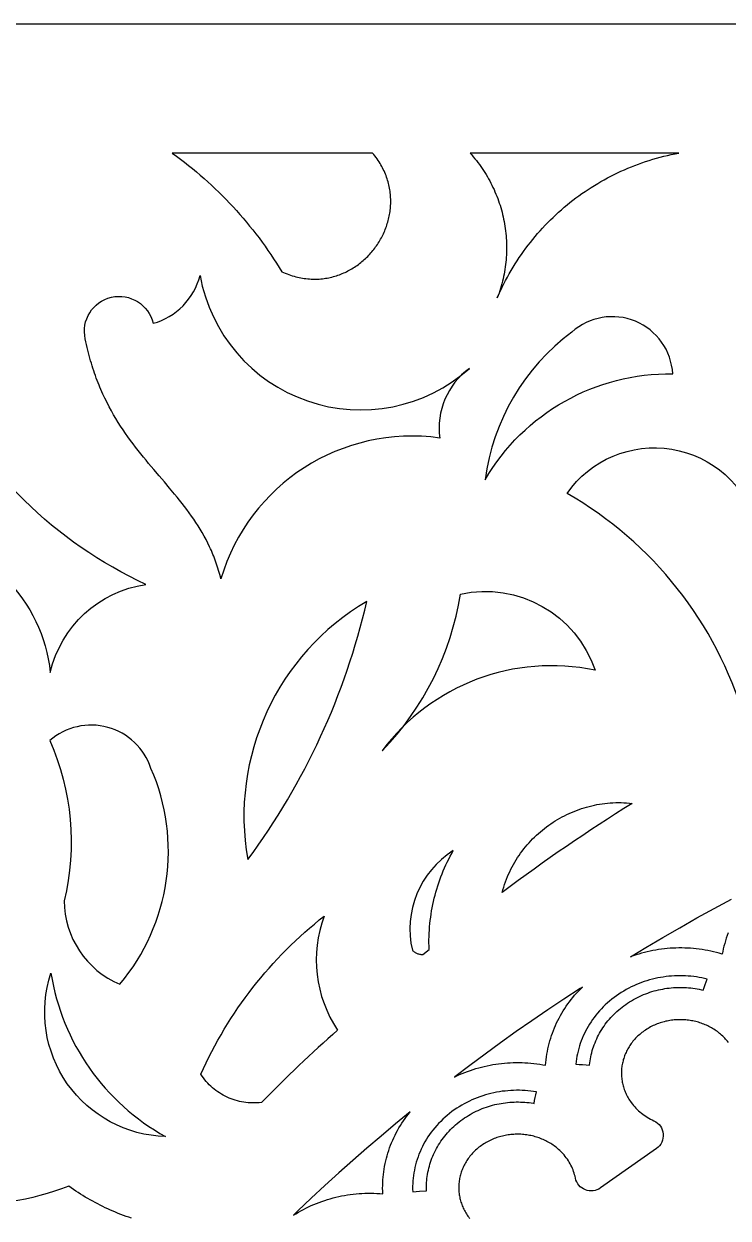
# Model space of a CAD drawing. Extents: x -750 to 750, y -1000 to 1000.
# Drawn here: x -436.4 to -218.2, y 630.1 to 1000 of the extents above; entities that cross this region are included whole.
import ezdxf

# ---------------------------------------------------------------- set-up
doc = ezdxf.new("R2010")
doc.units = 0
doc.layers.add('LAYER_1', color=18, linetype='CONTINUOUS')

msp = doc.modelspace()

# ---------------------------------------------------------------- linework, layer by layer
at = {"layer": 'LAYER_1'}
for points in [[(-750, -1000), (-750, 1000), (0, 1000), (750, 1000), (750, -1000)], [(-218.19, 718.42), (-218.49, 717.63), (-218.77, 716.82), (-219.03, 716.01), (-219.27, 715.19), (-219.5, 714.37), (-219.7, 713.54), (-219.89, 712.7), (-220.05, 711.86), (-220.93, 712.12), (-221.81, 712.35), (-222.69, 712.57), (-223.58, 712.77), (-224.47, 712.96), (-225.36, 713.12), (-226.26, 713.26), (-227.15, 713.39), (-228.05, 713.5), (-228.95, 713.59), (-229.85, 713.67), (-230.75, 713.72), (-231.65, 713.76), (-232.56, 713.78), (-233.46, 713.78), (-234.36, 713.76), (-235.26, 713.72), (-236.16, 713.67), (-237.06, 713.6), (-237.95, 713.51), (-238.85, 713.4), (-239.74, 713.28), (-240.63, 713.14), (-241.51, 712.97), (-242.39, 712.8), (-243.27, 712.6), (-244.15, 712.39), (-245.02, 712.15), (-245.88, 711.9), (-246.74, 711.64), (-247.6, 711.35), (-248.44, 711.05), (-243.65, 713.94), (-238.43, 717.02), (-233.18, 720.06), (-227.88, 723.06), (-222.55, 726.02), (-217.17, 728.93)]]:
    msp.add_lwpolyline(points, dxfattribs=at)
for points in [[(-390.42, 959.98), (-389.14, 959.05), (-387.88, 958.11), (-386.63, 957.15), (-385.4, 956.17), (-384.17, 955.18), (-382.96, 954.18), (-381.76, 953.16), (-380.58, 952.12), (-379.41, 951.07), (-378.25, 950.01), (-377.11, 948.93), (-375.98, 947.84), (-374.86, 946.73), (-373.76, 945.61), (-372.67, 944.48), (-371.6, 943.33), (-370.54, 942.17), (-369.5, 940.99), (-368.47, 939.81), (-367.46, 938.61), (-366.46, 937.39), (-365.47, 936.17), (-364.5, 934.93), (-363.55, 933.68), (-362.61, 932.41), (-361.69, 931.14), (-360.78, 929.85), (-359.89, 928.55), (-359.02, 927.24), (-358.16, 925.91), (-357.32, 924.58), (-356.49, 923.23), (-355.95, 922.99), (-355.4, 922.76), (-354.86, 922.55), (-354.32, 922.35), (-353.78, 922.17), (-353.24, 921.99), (-352.7, 921.83), (-352.17, 921.69), (-351.63, 921.56), (-351.1, 921.44), (-350.57, 921.33), (-350.04, 921.24), (-349.52, 921.16), (-348.99, 921.09), (-348.47, 921.03), (-347.95, 920.99), (-347.43, 920.96), (-346.92, 920.94), (-346.41, 920.93), (-345.9, 920.94), (-345.39, 920.95), (-344.89, 920.98), (-344.39, 921.01), (-343.89, 921.06), (-343.39, 921.12), (-342.9, 921.19), (-342.42, 921.28), (-341.93, 921.37), (-341.45, 921.47), (-340.98, 921.58), (-340.5, 921.71), (-340.03, 921.84), (-339.57, 921.98), (-339.11, 922.13), (-338.65, 922.29), (-338.2, 922.47), (-337.75, 922.65), (-337.31, 922.84), (-336.87, 923.03), (-336.44, 923.24), (-336.01, 923.46), (-335.58, 923.68), (-335.17, 923.92), (-334.75, 924.16), (-334.34, 924.41), (-333.94, 924.67), (-333.54, 924.93), (-333.15, 925.21), (-332.76, 925.49), (-332.38, 925.78), (-332.01, 926.07), (-331.64, 926.37), (-331.27, 926.69), (-330.92, 927), (-330.57, 927.33), (-330.22, 927.66), (-329.88, 927.99), (-329.55, 928.34), (-329.22, 928.69), (-328.91, 929.04), (-328.59, 929.41), (-328.29, 929.77), (-327.99, 930.15), (-327.7, 930.53), (-327.42, 930.91), (-327.14, 931.3), (-326.87, 931.7), (-326.61, 932.09), (-326.36, 932.5), (-326.11, 932.91), (-325.87, 933.32), (-325.64, 933.74), (-325.42, 934.16), (-325.2, 934.59), (-325, 935.02), (-324.8, 935.46), (-324.61, 935.9), (-324.43, 936.34), (-324.26, 936.78), (-324.09, 937.23), (-323.94, 937.68), (-323.79, 938.14), (-323.65, 938.6), (-323.53, 939.06), (-323.41, 939.52), (-323.3, 939.99), (-323.2, 940.46), (-323.11, 940.93), (-323.03, 941.4), (-322.95, 941.87), (-322.89, 942.35), (-322.84, 942.83), (-322.8, 943.31), (-322.77, 943.79), (-322.74, 944.27), (-322.73, 944.75), (-322.73, 945.24), (-322.74, 945.72), (-322.76, 946.21), (-322.79, 946.7), (-322.83, 947.18), (-322.88, 947.67), (-322.95, 948.16), (-323.02, 948.65), (-323.1, 949.13), (-323.2, 949.62), (-323.31, 950.11), (-323.43, 950.59), (-323.56, 951.08), (-323.7, 951.56), (-323.85, 952.05), (-324.02, 952.53), (-324.2, 953.01), (-324.39, 953.49), (-324.59, 953.97), (-324.8, 954.44), (-325.03, 954.92), (-325.27, 955.39), (-325.52, 955.86), (-325.79, 956.33), (-326.06, 956.8), (-326.35, 957.26), (-326.65, 957.72), (-326.97, 958.18), (-327.3, 958.64), (-327.64, 959.09), (-328, 959.54), (-328.36, 959.98)], [(-289.72, 915.15), (-289.24, 916.25), (-288.74, 917.33), (-288.23, 918.41), (-287.7, 919.47), (-287.16, 920.53), (-286.6, 921.57), (-286.02, 922.61), (-285.43, 923.63), (-284.83, 924.64), (-284.21, 925.64), (-283.58, 926.63), (-282.93, 927.61), (-282.27, 928.58), (-281.59, 929.54), (-280.9, 930.48), (-280.2, 931.41), (-279.48, 932.33), (-278.75, 933.24), (-278.01, 934.14), (-277.25, 935.03), (-276.48, 935.9), (-275.7, 936.76), (-274.9, 937.61), (-274.09, 938.44), (-273.27, 939.27), (-272.44, 940.07), (-271.6, 940.87), (-270.74, 941.65), (-269.87, 942.42), (-268.99, 943.18), (-268.1, 943.92), (-267.2, 944.65), (-266.29, 945.37), (-265.37, 946.07), (-264.43, 946.76), (-263.49, 947.43), (-262.53, 948.09), (-261.57, 948.73), (-260.59, 949.36), (-259.61, 949.98), (-258.61, 950.58), (-257.61, 951.16), (-256.6, 951.73), (-255.58, 952.29), (-254.54, 952.82), (-253.51, 953.35), (-252.46, 953.86), (-251.4, 954.35), (-250.33, 954.83), (-249.26, 955.29), (-248.18, 955.73), (-247.09, 956.16), (-245.99, 956.57), (-244.89, 956.97), (-243.78, 957.34), (-242.66, 957.71), (-241.53, 958.05), (-240.4, 958.38), (-239.26, 958.69), (-238.11, 958.98), (-236.96, 959.26), (-235.8, 959.52), (-234.64, 959.76), (-233.47, 959.98), (-298.17, 959.98), (-297.65, 959.41), (-297.16, 958.83), (-296.67, 958.24), (-296.19, 957.65), (-295.73, 957.05), (-295.27, 956.44), (-294.83, 955.82), (-294.4, 955.2), (-293.98, 954.57), (-293.57, 953.94), (-293.18, 953.3), (-292.79, 952.66), (-292.42, 952), (-292.06, 951.35), (-291.71, 950.69), (-291.37, 950.02), (-291.05, 949.35), (-290.73, 948.67), (-290.43, 947.99), (-290.14, 947.3), (-289.86, 946.61), (-289.6, 945.92), (-289.35, 945.22), (-289.1, 944.52), (-288.87, 943.81), (-288.66, 943.1), (-288.45, 942.39), (-288.26, 941.67), (-288.08, 940.95), (-287.91, 940.23), (-287.75, 939.51), (-287.61, 938.78), (-287.48, 938.05), (-287.36, 937.32), (-287.25, 936.59), (-287.16, 935.85), (-287.08, 935.11), (-287.01, 934.37), (-286.95, 933.63), (-286.91, 932.89), (-286.88, 932.15), (-286.86, 931.41), (-286.85, 930.66), (-286.86, 929.92), (-286.88, 929.17), (-286.91, 928.43), (-286.96, 927.68), (-287.01, 926.94), (-287.08, 926.19), (-287.17, 925.45), (-287.26, 924.7), (-287.37, 923.96), (-287.5, 923.22), (-287.63, 922.47), (-287.78, 921.73), (-287.94, 920.99), (-288.12, 920.26), (-288.31, 919.52), (-288.51, 918.79), (-288.72, 918.06), (-288.95, 917.33), (-289.19, 916.6), (-289.45, 915.88)], [(-288.23, 730.99), (-288, 731.82), (-287.74, 732.65), (-287.47, 733.47), (-287.19, 734.27), (-286.88, 735.07), (-286.56, 735.86), (-286.22, 736.63), (-285.87, 737.4), (-285.5, 738.15), (-285.11, 738.9), (-284.71, 739.63), (-284.29, 740.36), (-283.86, 741.07), (-283.41, 741.77), (-282.95, 742.46), (-282.48, 743.14), (-281.99, 743.8), (-281.48, 744.45), (-280.96, 745.1), (-280.43, 745.72), (-279.89, 746.34), (-279.33, 746.94), (-278.76, 747.54), (-278.18, 748.11), (-277.59, 748.68), (-276.99, 749.23), (-276.37, 749.77), (-275.74, 750.29), (-275.1, 750.8), (-274.46, 751.3), (-273.8, 751.78), (-273.13, 752.25), (-272.45, 752.7), (-271.76, 753.14), (-271.06, 753.56), (-270.35, 753.97), (-269.64, 754.36), (-268.91, 754.74), (-268.18, 755.1), (-267.44, 755.44), (-266.69, 755.77), (-265.93, 756.09), (-265.17, 756.38), (-264.4, 756.67), (-263.62, 756.93), (-262.84, 757.18), (-262.05, 757.41), (-261.26, 757.62), (-260.45, 757.82), (-259.65, 758), (-258.84, 758.16), (-258.02, 758.3), (-257.2, 758.43), (-256.37, 758.53), (-255.54, 758.62), (-254.71, 758.69), (-253.87, 758.75), (-253.03, 758.78), (-252.19, 758.79), (-251.34, 758.79), (-250.49, 758.76), (-249.64, 758.72), (-248.79, 758.65), (-247.93, 758.57), (-250.5, 756.95), (-253.06, 755.32), (-255.62, 753.68), (-258.16, 752.02), (-260.71, 750.34), (-263.24, 748.65), (-265.77, 746.95), (-268.29, 745.23), (-270.81, 743.5), (-273.32, 741.76), (-275.82, 740), (-278.32, 738.22), (-280.8, 736.43), (-283.29, 734.63), (-285.76, 732.82)], [(-265.41, 677.78), (-264.34, 677.72), (-263.28, 677.65), (-262.21, 677.56), (-261.14, 677.47), (-261.13, 677.53), (-261.06, 678.18), (-260.97, 678.82), (-260.86, 679.45), (-260.74, 680.09), (-260.6, 680.72), (-260.45, 681.34), (-260.28, 681.97), (-260.09, 682.59), (-259.89, 683.2), (-259.67, 683.81), (-259.43, 684.42), (-259.18, 685.02), (-258.92, 685.61), (-258.64, 686.2), (-258.34, 686.79), (-258.03, 687.36), (-257.7, 687.93), (-257.36, 688.49), (-257, 689.05), (-256.63, 689.6), (-256.25, 690.14), (-255.84, 690.67), (-255.43, 691.19), (-255, 691.7), (-254.55, 692.21), (-254.09, 692.7), (-253.62, 693.19), (-253.13, 693.67), (-252.63, 694.13), (-252.11, 694.58), (-251.59, 695.03), (-251.04, 695.46), (-250.49, 695.88), (-249.92, 696.29), (-249.34, 696.69), (-248.74, 697.07), (-248.14, 697.44), (-247.53, 697.8), (-246.91, 698.13), (-246.28, 698.46), (-245.66, 698.76), (-245.02, 699.05), (-244.38, 699.32), (-243.74, 699.58), (-243.09, 699.82), (-242.44, 700.04), (-241.79, 700.25), (-241.13, 700.45), (-240.47, 700.62), (-239.81, 700.79), (-239.15, 700.93), (-238.48, 701.06), (-237.81, 701.18), (-237.14, 701.28), (-236.47, 701.36), (-235.8, 701.43), (-235.13, 701.49), (-234.46, 701.52), (-233.79, 701.55), (-233.12, 701.56), (-232.45, 701.55), (-231.78, 701.53), (-231.11, 701.49), (-230.45, 701.44), (-229.78, 701.38), (-229.12, 701.3), (-228.46, 701.2), (-227.8, 701.09), (-227.15, 700.97), (-226.49, 700.83), (-225.89, 700.69), (-225.6, 701.56), (-225.29, 702.43), (-224.98, 703.29), (-224.66, 704.15), (-225.49, 704.34), (-226.33, 704.52), (-227.17, 704.67), (-228.02, 704.81), (-228.86, 704.92), (-229.72, 705.01), (-230.57, 705.08), (-231.43, 705.13), (-232.28, 705.16), (-233.14, 705.17), (-234, 705.16), (-234.86, 705.12), (-235.72, 705.07), (-236.57, 704.99), (-237.43, 704.89), (-238.28, 704.78), (-239.13, 704.64), (-239.98, 704.48), (-240.83, 704.29), (-241.67, 704.09), (-242.51, 703.87), (-243.34, 703.62), (-244.17, 703.35), (-244.99, 703.06), (-245.8, 702.75), (-246.61, 702.42), (-247.41, 702.06), (-248.2, 701.69), (-248.99, 701.29), (-249.77, 700.87), (-250.53, 700.43), (-251.29, 699.97), (-252.06, 699.47), (-252.81, 698.95), (-253.54, 698.42), (-254.24, 697.88), (-254.93, 697.31), (-255.6, 696.73), (-256.25, 696.14), (-256.87, 695.53), (-257.48, 694.91), (-258.06, 694.27), (-258.63, 693.62), (-259.17, 692.96), (-259.7, 692.28), (-260.2, 691.6), (-260.68, 690.9), (-261.13, 690.19), (-261.57, 689.48), (-261.99, 688.75), (-262.38, 688.01), (-262.75, 687.26), (-263.1, 686.51), (-263.42, 685.75), (-263.73, 684.98), (-264.01, 684.2), (-264.26, 683.41), (-264.5, 682.62), (-264.71, 681.83), (-264.9, 681.03), (-265.06, 680.22), (-265.2, 679.41), (-265.32, 678.6)], [(-303.02, 673.78), (-302.21, 674.17), (-301.39, 674.54), (-300.57, 674.9), (-299.74, 675.23), (-298.9, 675.55), (-298.05, 675.85), (-297.2, 676.14), (-296.34, 676.41), (-295.48, 676.66), (-294.61, 676.89), (-293.74, 677.11), (-292.86, 677.3), (-291.97, 677.48), (-291.09, 677.65), (-290.19, 677.79), (-289.3, 677.92), (-288.4, 678.03), (-287.5, 678.12), (-286.6, 678.19), (-285.69, 678.24), (-284.78, 678.28), (-283.87, 678.3), (-282.96, 678.3), (-282.05, 678.28), (-281.14, 678.24), (-280.22, 678.19), (-279.31, 678.11), (-278.4, 678.02), (-277.48, 677.9), (-276.57, 677.77), (-275.66, 677.62), (-274.75, 677.45), (-274.68, 678.31), (-274.6, 679.16), (-274.49, 680.01), (-274.36, 680.85), (-274.21, 681.69), (-274.04, 682.53), (-273.86, 683.36), (-273.65, 684.18), (-273.43, 685), (-273.18, 685.81), (-272.92, 686.62), (-272.64, 687.42), (-272.34, 688.21), (-272.02, 689), (-271.69, 689.78), (-271.33, 690.55), (-270.96, 691.32), (-270.57, 692.07), (-270.17, 692.82), (-269.74, 693.56), (-269.3, 694.29), (-268.84, 695.01), (-268.37, 695.73), (-267.88, 696.43), (-267.37, 697.12), (-266.85, 697.81), (-266.31, 698.48), (-265.75, 699.14), (-265.18, 699.79), (-264.59, 700.43), (-263.99, 701.06), (-263.37, 701.68), (-264.09, 701.21), (-269.1, 697.93), (-274.06, 694.61), (-278.98, 691.25), (-283.85, 687.85), (-288.68, 684.41), (-293.47, 680.93), (-298.21, 677.41), (-302.91, 673.86)], [(-315.92, 638.26), (-313.78, 638.42), (-311.64, 638.56), (-311.66, 639.15), (-311.66, 639.79), (-311.65, 640.44), (-311.61, 641.08), (-311.57, 641.73), (-311.5, 642.37), (-311.42, 643.01), (-311.32, 643.65), (-311.21, 644.28), (-311.08, 644.92), (-310.93, 645.55), (-310.77, 646.17), (-310.59, 646.8), (-310.4, 647.42), (-310.18, 648.03), (-309.96, 648.64), (-309.71, 649.25), (-309.45, 649.85), (-309.18, 650.45), (-308.89, 651.04), (-308.58, 651.62), (-308.26, 652.2), (-307.92, 652.77), (-307.56, 653.33), (-307.19, 653.89), (-306.81, 654.44), (-306.41, 654.98), (-305.99, 655.51), (-305.56, 656.04), (-305.11, 656.55), (-304.65, 657.06), (-304.17, 657.55), (-303.68, 658.04), (-303.18, 658.51), (-302.66, 658.98), (-302.12, 659.44), (-301.57, 659.88), (-301.01, 660.31), (-300.44, 660.72), (-299.87, 661.12), (-299.28, 661.51), (-298.69, 661.87), (-298.09, 662.23), (-297.49, 662.56), (-296.88, 662.88), (-296.26, 663.19), (-295.64, 663.48), (-295.01, 663.75), (-294.38, 664.01), (-293.74, 664.25), (-293.1, 664.48), (-292.46, 664.69), (-291.81, 664.89), (-291.16, 665.07), (-290.5, 665.24), (-289.85, 665.39), (-289.19, 665.52), (-288.52, 665.65), (-287.86, 665.75), (-287.2, 665.84), (-286.53, 665.92), (-285.86, 665.98), (-285.2, 666.03), (-284.53, 666.06), (-283.86, 666.07), (-283.19, 666.07), (-282.52, 666.06), (-281.86, 666.03), (-281.19, 665.99), (-280.52, 665.93), (-279.86, 665.86), (-279.2, 665.77), (-278.54, 665.67), (-278.32, 665.63), (-278.15, 666.53), (-277.98, 667.42), (-277.79, 668.31), (-277.6, 669.2), (-278.48, 669.34), (-279.36, 669.45), (-280.24, 669.54), (-281.12, 669.61), (-282, 669.66), (-282.89, 669.68), (-283.78, 669.69), (-284.66, 669.67), (-285.55, 669.63), (-286.43, 669.56), (-287.31, 669.47), (-288.19, 669.37), (-289.07, 669.23), (-289.94, 669.08), (-290.81, 668.91), (-291.68, 668.71), (-292.54, 668.49), (-293.39, 668.25), (-294.24, 667.98), (-295.08, 667.69), (-295.92, 667.38), (-296.75, 667.05), (-297.57, 666.7), (-298.38, 666.32), (-299.18, 665.93), (-299.97, 665.5), (-300.75, 665.06), (-301.52, 664.6), (-302.28, 664.11), (-303.03, 663.6), (-303.77, 663.07), (-304.49, 662.51), (-305.22, 661.93), (-305.92, 661.32), (-306.6, 660.7), (-307.26, 660.06), (-307.89, 659.41), (-308.5, 658.75), (-309.09, 658.07), (-309.65, 657.38), (-310.19, 656.68), (-310.71, 655.96), (-311.2, 655.24), (-311.67, 654.5), (-312.12, 653.75), (-312.54, 652.99), (-312.94, 652.23), (-313.31, 651.45), (-313.66, 650.67), (-313.98, 649.87), (-314.28, 649.08), (-314.56, 648.27), (-314.81, 647.46), (-315.04, 646.64), (-315.24, 645.82), (-315.42, 644.99), (-315.57, 644.15), (-315.69, 643.32), (-315.8, 642.48), (-315.87, 641.64), (-315.92, 640.79), (-315.95, 639.95), (-315.95, 639.1)], [(-352.89, 631), (-352.13, 631.47), (-351.36, 631.93), (-350.59, 632.37), (-349.8, 632.79), (-349, 633.2), (-348.2, 633.59), (-347.39, 633.96), (-346.56, 634.32), (-345.74, 634.66), (-344.9, 634.98), (-344.05, 635.29), (-343.2, 635.58), (-342.34, 635.85), (-341.48, 636.11), (-340.61, 636.35), (-339.73, 636.57), (-338.85, 636.77), (-337.97, 636.95), (-337.07, 637.12), (-336.18, 637.27), (-335.28, 637.4), (-334.37, 637.51), (-333.47, 637.61), (-332.56, 637.69), (-331.64, 637.74), (-330.72, 637.78), (-329.81, 637.8), (-328.88, 637.81), (-327.96, 637.79), (-327.04, 637.75), (-326.11, 637.7), (-325.19, 637.63), (-325.22, 638.49), (-325.24, 639.35), (-325.23, 640.21), (-325.21, 641.06), (-325.16, 641.91), (-325.09, 642.76), (-325.01, 643.61), (-324.9, 644.46), (-324.78, 645.3), (-324.63, 646.13), (-324.46, 646.97), (-324.28, 647.79), (-324.08, 648.62), (-323.85, 649.43), (-323.61, 650.25), (-323.35, 651.05), (-323.07, 651.86), (-322.77, 652.65), (-322.46, 653.44), (-322.12, 654.22), (-321.77, 655), (-321.4, 655.76), (-321.01, 656.52), (-320.6, 657.28), (-320.18, 658.02), (-319.74, 658.76), (-319.28, 659.48), (-318.8, 660.2), (-318.31, 660.91), (-317.8, 661.61), (-317.27, 662.3), (-316.73, 662.98), (-316.73, 662.97), (-321.25, 659.27), (-325.71, 655.52), (-330.13, 651.75), (-334.51, 647.93), (-338.83, 644.08), (-343.11, 640.2), (-347.34, 636.28), (-351.52, 632.32)]]:
    msp.add_lwpolyline(points, close=True, dxfattribs=at)
for points in [[(-381.83, 922.06, 0.585545), (-298.36, 893.25, 0.278454), (-307.52, 871.71, 0.371796), (-375.37, 828.09), (-375.53, 828.76), (-375.7, 829.43), (-375.88, 830.09), (-376.07, 830.73), (-376.26, 831.38), (-376.47, 832.01), (-376.67, 832.64), (-376.89, 833.26), (-377.11, 833.88), (-377.34, 834.49), (-377.57, 835.09), (-377.81, 835.69), (-378.06, 836.28), (-378.31, 836.86), (-378.57, 837.44), (-378.84, 838.02), (-379.38, 839.15), (-379.95, 840.26), (-380.54, 841.35), (-381.15, 842.43), (-381.78, 843.49), (-382.43, 844.53), (-383.09, 845.55), (-383.77, 846.57), (-384.47, 847.57), (-385.18, 848.56), (-385.9, 849.54), (-386.64, 850.51), (-387.38, 851.48), (-388.14, 852.44), (-388.91, 853.39), (-389.69, 854.34), (-391.27, 856.23), (-392.87, 858.12), (-394.49, 860.01), (-396.12, 861.93), (-397.75, 863.86), (-398.56, 864.85), (-399.38, 865.84), (-400.18, 866.84), (-400.99, 867.86), (-401.79, 868.89), (-402.58, 869.93), (-403.37, 870.99), (-404.14, 872.07), (-404.91, 873.16), (-405.67, 874.27), (-406.42, 875.41), (-407.16, 876.56), (-407.88, 877.74), (-408.59, 878.95), (-409.29, 880.17), (-409.97, 881.43), (-410.63, 882.71), (-411.28, 884.02), (-411.6, 884.69), (-411.91, 885.36), (-412.22, 886.04), (-412.52, 886.73), (-412.82, 887.43), (-413.11, 888.13), (-413.4, 888.85), (-413.68, 889.57), (-413.96, 890.3), (-414.23, 891.04), (-414.49, 891.79), (-414.75, 892.55), (-415.01, 893.32), (-415.25, 894.09), (-415.5, 894.88), (-415.73, 895.67), (-415.96, 896.48), (-416.18, 897.29), (-416.4, 898.12), (-416.6, 898.96), (-416.81, 899.8), (-417, 900.66), (-417.19, 901.53), (-417.37, 902.4, -1), (-396.37, 907.25, 0.27031)], [(-293.52, 858.79, -0.270393), (-235.36, 891.63, 0.627411), (-266.59, 904.56, 0.202571)], [(-268.09, 854.58, -0.631053), (-209.39, 844.89, 0.344597), (-208.31, 905.2, -0.521967), (-169.5, 799.43, -0.646529), (-189.47, 829.81, 0.430822), (-213.16, 785.12, 0.192346)], [(-325.4, 774.88, 0.155556), (-301.17, 823.35, -0.383902), (-259.44, 799.79, 0.292536)], [(-367.04, 741.15, 0.103351), (-330.16, 821.11, 0.313177)], [(-423.9, 728.4, 0.301538), (-406.67, 702.55, 0.286101), (-397.02, 769.41, 0.534471), (-428.38, 778.03, -0.165224)], [(-316.03, 713.05), (-315.86, 712.89), (-315.68, 712.75), (-315.5, 712.61), (-315.31, 712.48), (-315.12, 712.36), (-314.92, 712.26), (-314.72, 712.16), (-314.51, 712.07), (-314.3, 711.99), (-314.09, 711.93), (-313.87, 711.87), (-313.65, 711.82), (-313.43, 711.79), (-313.21, 711.77), (-312.98, 711.75), (-312.76, 711.75), (-310.84, 713.33), (-310.87, 714.33), (-310.88, 715.33), (-310.88, 716.33), (-310.86, 717.33), (-310.82, 718.33), (-310.76, 719.33), (-310.69, 720.32), (-310.59, 721.31), (-310.49, 722.3), (-310.36, 723.29), (-310.22, 724.28), (-310.06, 725.26), (-309.88, 726.24), (-309.68, 727.21), (-309.47, 728.18), (-309.24, 729.15), (-309, 730.12), (-308.74, 731.07), (-308.46, 732.03), (-308.16, 732.98), (-307.85, 733.93), (-307.52, 734.87), (-307.18, 735.8), (-306.82, 736.73), (-306.44, 737.65), (-306.05, 738.57), (-305.64, 739.48), (-305.21, 740.38), (-304.77, 741.28), (-304.31, 742.17), (-303.84, 743.06), (-303.35, 743.93, 0.319236)], [(-339.18, 688.35), (-340.7, 687.02), (-342.21, 685.67), (-343.72, 684.31), (-345.22, 682.94), (-346.71, 681.57), (-348.2, 680.18), (-349.68, 678.79), (-351.16, 677.38), (-352.63, 675.97), (-354.09, 674.55), (-355.55, 673.13), (-357.01, 671.7), (-359.91, 668.81), (-362.79, 665.9), (-363.48, 665.83), (-364.17, 665.78), (-364.86, 665.76), (-365.55, 665.76), (-366.23, 665.78), (-366.91, 665.83), (-367.59, 665.9), (-368.26, 666), (-368.93, 666.12), (-369.59, 666.26), (-370.24, 666.42), (-370.89, 666.61), (-371.53, 666.82), (-372.17, 667.05), (-372.79, 667.3), (-373.41, 667.57), (-374.02, 667.87), (-374.61, 668.18), (-375.2, 668.52), (-375.77, 668.88), (-376.34, 669.25), (-376.89, 669.65), (-377.42, 670.07), (-377.95, 670.5), (-378.46, 670.96), (-378.95, 671.43), (-379.43, 671.93), (-379.89, 672.44), (-380.34, 672.97), (-380.77, 673.51), (-381.18, 674.08), (-381.58, 674.66, -0.121904), (-343.34, 723.67, 0.242534)], [(-428.01, 705.96, 0.231049), (-392.47, 655.35, -0.501819)]]:
    msp.add_lwpolyline(points, format="xyb", close=True, dxfattribs=at)
for points in [[(-521.21, 808.71, -0.813074), (-428.22, 799.12, -0.310186), (-398.58, 826.35, -0.173454), (-463.03, 889.76)], [(-218.13, 684.51), (-218.4, 684.86), (-218.68, 685.19), (-218.97, 685.52), (-219.27, 685.84), (-219.57, 686.15), (-219.88, 686.46), (-220.2, 686.75), (-220.52, 687.04), (-220.86, 687.32), (-221.2, 687.59), (-221.54, 687.85), (-221.89, 688.1), (-222.25, 688.35), (-222.62, 688.58), (-222.99, 688.81), (-223.36, 689.03), (-223.74, 689.24), (-224.13, 689.45), (-224.52, 689.64), (-224.92, 689.82), (-225.32, 690), (-225.73, 690.17), (-226.14, 690.32), (-226.55, 690.47), (-226.97, 690.61), (-227.39, 690.74), (-227.82, 690.86), (-228.25, 690.97), (-228.68, 691.07), (-229.11, 691.17), (-229.55, 691.25), (-229.99, 691.32), (-230.43, 691.38), (-230.87, 691.44), (-231.31, 691.48), (-231.76, 691.52), (-232.21, 691.54), (-232.65, 691.55), (-233.1, 691.56), (-233.55, 691.55), (-234, 691.54), (-234.44, 691.51), (-234.89, 691.47), (-235.34, 691.43), (-235.78, 691.37), (-236.23, 691.31), (-236.67, 691.23), (-237.11, 691.14), (-237.55, 691.05), (-237.99, 690.94), (-238.42, 690.82), (-238.86, 690.7), (-239.29, 690.56), (-239.72, 690.41), (-240.14, 690.25), (-240.56, 690.08), (-240.98, 689.9), (-241.4, 689.71), (-241.81, 689.51), (-242.22, 689.3), (-242.62, 689.08), (-243.02, 688.85), (-243.42, 688.61), (-243.8, 688.36), (-244.18, 688.1), (-244.55, 687.84), (-244.91, 687.57), (-245.26, 687.29), (-245.59, 687), (-245.92, 686.71), (-246.24, 686.42), (-246.55, 686.12), (-246.85, 685.81), (-247.14, 685.5), (-247.41, 685.19), (-247.68, 684.86), (-247.94, 684.54), (-248.19, 684.21), (-248.43, 683.87), (-248.66, 683.53), (-248.88, 683.19), (-249.09, 682.85), (-249.3, 682.49), (-249.49, 682.14), (-249.67, 681.78), (-249.84, 681.42), (-250, 681.06), (-250.16, 680.69), (-250.3, 680.32), (-250.43, 679.95), (-250.55, 679.58), (-250.67, 679.2), (-250.77, 678.82), (-250.87, 678.45), (-250.95, 678.06), (-251.02, 677.68), (-251.09, 677.3), (-251.14, 676.91), (-251.19, 676.53), (-251.22, 676.14), (-251.24, 675.75), (-251.26, 675.36), (-251.26, 674.97), (-251.26, 674.58), (-251.24, 674.2), (-251.21, 673.81), (-251.18, 673.42), (-251.13, 673.03), (-251.08, 672.64), (-251.01, 672.25), (-250.93, 671.87), (-250.84, 671.48), (-250.74, 671.1), (-250.64, 670.72), (-250.52, 670.33), (-250.39, 669.95), (-250.24, 669.57), (-250.09, 669.2), (-249.93, 668.82), (-249.76, 668.45), (-249.57, 668.07), (-249.38, 667.7), (-249.17, 667.34), (-248.95, 666.97), (-248.72, 666.61), (-248.47, 666.25), (-248.23, 665.9), (-247.87, 665.43), (-247.51, 664.99), (-247.14, 664.56), (-246.75, 664.14), (-246.35, 663.74), (-245.94, 663.35), (-245.52, 662.98), (-245.09, 662.62), (-244.64, 662.28), (-244.18, 661.94), (-243.71, 661.63), (-243.24, 661.32), (-242.75, 661.04), (-242.25, 660.76), (-241.75, 660.5), (-241.17, 660.23, -0.574494), (-240.43, 651.62), (-257.75, 639.44, -0.536043), (-265.51, 642.45), (-265.63, 643.04), (-265.76, 643.54), (-265.9, 644.03), (-266.07, 644.52), (-266.25, 645.01), (-266.44, 645.5), (-266.66, 645.98), (-266.89, 646.46), (-267.15, 646.94), (-267.42, 647.41), (-267.7, 647.87), (-268.01, 648.33), (-268.34, 648.78), (-268.69, 649.23), (-269.05, 649.67), (-269.44, 650.12), (-269.74, 650.44), (-270.06, 650.75), (-270.38, 651.06), (-270.71, 651.36), (-271.04, 651.65), (-271.38, 651.93), (-271.73, 652.2), (-272.08, 652.47), (-272.44, 652.72), (-272.8, 652.97), (-273.17, 653.2), (-273.55, 653.43), (-273.93, 653.65), (-274.32, 653.86), (-274.71, 654.06), (-275.11, 654.25), (-275.51, 654.43), (-275.92, 654.6), (-276.33, 654.77), (-276.74, 654.92), (-277.16, 655.06), (-277.58, 655.2), (-278, 655.32), (-278.43, 655.44), (-278.86, 655.55), (-279.3, 655.64), (-279.73, 655.73), (-280.17, 655.81), (-280.61, 655.88), (-281.05, 655.93), (-281.5, 655.98), (-281.94, 656.02), (-282.39, 656.05), (-282.83, 656.07), (-283.28, 656.08), (-283.73, 656.08), (-284.17, 656.06), (-284.62, 656.04), (-285.06, 656.01), (-285.51, 655.97), (-285.95, 655.92), (-286.4, 655.86), (-286.84, 655.79), (-287.28, 655.71), (-287.71, 655.62), (-288.15, 655.52), (-288.58, 655.41), (-289.01, 655.29), (-289.44, 655.16), (-289.87, 655.02), (-290.29, 654.87), (-290.71, 654.71), (-291.12, 654.54), (-291.53, 654.36), (-291.94, 654.17), (-292.34, 653.97), (-292.74, 653.77), (-293.13, 653.55), (-293.52, 653.32), (-293.9, 653.08), (-294.28, 652.83), (-294.65, 652.57), (-295.02, 652.3), (-295.39, 652.03), (-295.74, 651.74), (-296.08, 651.45), (-296.42, 651.15), (-296.74, 650.85), (-297.05, 650.54), (-297.35, 650.22), (-297.64, 649.91), (-297.92, 649.58), (-298.19, 649.26), (-298.45, 648.92), (-298.7, 648.59), (-298.94, 648.25), (-299.17, 647.9), (-299.38, 647.56), (-299.59, 647.21), (-299.79, 646.85), (-299.98, 646.49), (-300.16, 646.13), (-300.33, 645.77), (-300.48, 645.4), (-300.63, 645.03), (-300.77, 644.66), (-300.9, 644.29), (-301.02, 643.91), (-301.13, 643.54), (-301.22, 643.16), (-301.31, 642.78), (-301.39, 642.39), (-301.46, 642.01), (-301.52, 641.63), (-301.57, 641.24), (-301.61, 640.85), (-301.64, 640.47), (-301.65, 640.08), (-301.66, 639.69), (-301.66, 639.3), (-301.65, 638.91), (-301.63, 638.53), (-301.6, 638.14), (-301.56, 637.75), (-301.51, 637.36), (-301.45, 636.98), (-301.37, 636.59), (-301.29, 636.21), (-301.2, 635.83), (-301.1, 635.45), (-300.99, 635.07), (-300.86, 634.69), (-300.73, 634.31), (-300.59, 633.94), (-300.43, 633.57), (-300.27, 633.2), (-300.1, 632.83), (-299.91, 632.47), (-299.71, 632.1), (-299.51, 631.74), (-299.29, 631.39), (-299.06, 631.03), (-298.82, 630.68), (-298.57, 630.34), (-298.31, 629.99)], [(-403.04, 630.07), (-403.88, 630.35), (-404.7, 630.64), (-405.53, 630.94), (-406.35, 631.25), (-407.16, 631.57), (-407.97, 631.9), (-408.78, 632.24), (-409.58, 632.58), (-410.38, 632.94), (-411.18, 633.31), (-411.97, 633.69), (-412.75, 634.08), (-413.53, 634.48), (-414.31, 634.89), (-415.08, 635.3), (-415.84, 635.73), (-416.6, 636.17), (-417.36, 636.61), (-418.11, 637.07), (-418.86, 637.53), (-419.59, 638.01), (-420.33, 638.49), (-421.06, 638.98), (-421.78, 639.48), (-422.5, 640, -0.202972), (-494.87, 642.58, -0.11756)]]:
    msp.add_lwpolyline(points, format="xyb", dxfattribs=at)

doc.saveas('drawing.dxf')
